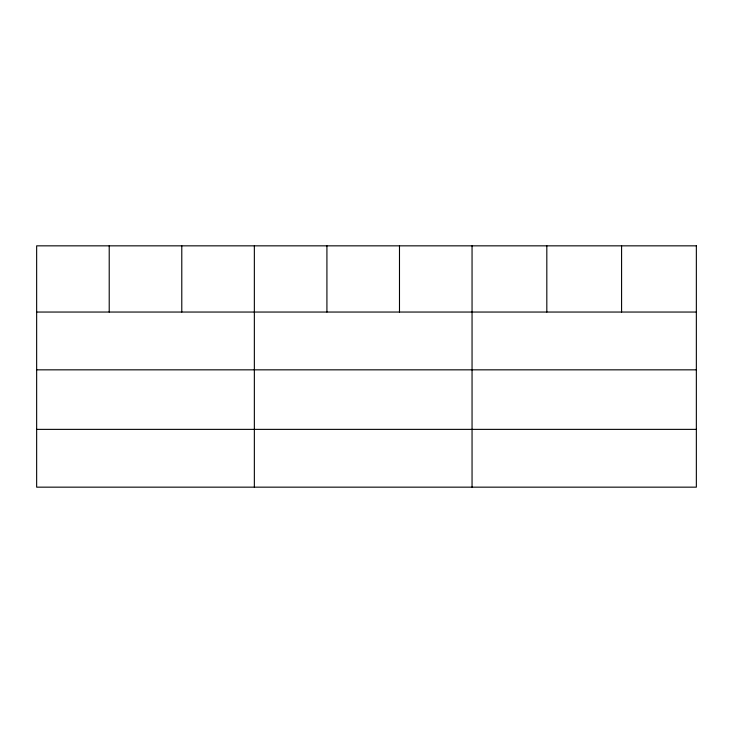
<?xml version="1.0" encoding="UTF-8"?>
<svg xmlns="http://www.w3.org/2000/svg" width="733" height="733" viewBox="0 0 733 733"><rect width="100%" height="100%" fill="white"/><g stroke="black" fill="none" stroke-linecap="round" stroke-linejoin="round"><path stroke-width="1.1" d="M36.65 312.047L696.35 312.047M36.65 369.835L696.35 369.835M36.65 429.373L696.35 429.373M621.584 245.839L621.584 312.047M546.818 245.839L546.818 312.047M472.052 245.839L472.052 487.161M399.485 245.839L399.485 312.047M326.918 245.839L326.918 312.047M254.351 245.839L254.351 487.161M181.784 245.839L181.784 312.047M109.217 245.839L109.217 312.047M696.35 245.839L36.65 245.839L36.65 487.161L696.35 487.161L696.35 245.839"/></g></svg>
